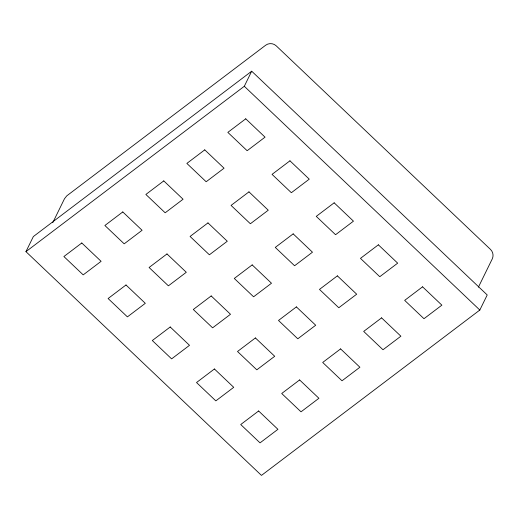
<?xml version="1.0" encoding="UTF-8"?>
<svg xmlns="http://www.w3.org/2000/svg" width="519" height="519" viewBox="0 0 519 519"><rect width="100%" height="100%" fill="white"/><g stroke="black" fill="none" stroke-linecap="round" stroke-linejoin="round"><path stroke-width="0.78" d="M25.95 251.65L33.339 236.567L251.696 71.2L487.211 294.961L479.822 310.044L261.466 475.41L25.95 251.65L244.306 86.284L251.696 71.2M52.782 222.632L64.499 198.719L66.782 195.845L265.657 45.231C268.738 42.85 273.468 43.122 276.244 45.86L490.449 249.373C493.031 251.728 493.79 255.763 492.259 258.897L478.414 287.156M244.306 86.284L479.822 310.044M81.794 242.983L63.895 256.535L83.202 274.875L101.101 261.323L81.794 242.983M122.782 211.94L104.883 225.493L124.19 243.833L142.089 230.28L122.782 211.94M163.77 180.897L145.871 194.456L165.172 212.796L183.071 199.238L163.77 180.897M204.752 149.861L186.859 163.414L206.16 181.754L224.059 168.201L204.752 149.861M245.74 118.819L227.841 132.377L247.148 150.718L265.047 137.159L245.74 118.819M126 284.983L108.101 298.535L127.408 316.875L145.307 303.323L126 284.983M166.988 253.94L149.089 267.493L168.396 285.833L186.295 272.28L166.988 253.94M207.976 222.898L190.077 236.456L209.384 254.797L227.283 241.238L207.976 222.898M248.964 191.861L231.065 205.414L250.372 223.754L268.265 210.201L248.964 191.861M289.952 160.819L272.053 174.371L291.354 192.718L309.253 179.159L289.952 160.819M170.213 326.983L152.314 340.535L171.614 358.876L189.513 345.323L170.213 326.983M211.194 295.94L193.302 309.493L212.602 327.833L230.501 314.28L211.194 295.94M252.182 264.898L234.283 278.456L253.59 296.797L271.489 283.238L252.182 264.898M293.17 233.861L275.271 247.414L294.578 265.754L312.477 252.202L293.17 233.861M334.158 202.819L316.259 216.371L335.566 234.718L353.458 221.159L334.158 202.819M214.418 368.977L196.519 382.535L215.826 400.876L233.725 387.323L214.418 368.977M255.406 337.94L237.507 351.493L256.808 369.833L274.707 356.281L255.406 337.94M296.388 306.898L278.495 320.457L297.796 338.797L315.695 325.238L296.388 306.898M337.376 275.861L319.477 289.414L338.784 307.754L356.683 294.202L337.376 275.861M378.364 244.819L360.465 258.371L379.772 276.711L397.671 263.159L378.364 244.819M258.624 410.977L240.725 424.536L260.032 442.876L277.931 429.323L258.624 410.977M299.612 379.94L281.713 393.493L301.02 411.833L318.919 398.281L299.612 379.94M340.6 348.898L322.701 362.457L342.008 380.797L359.901 367.238L340.6 348.898M381.588 317.862L363.689 331.414L382.99 349.754L400.889 336.202L381.588 317.862M422.57 286.819L404.671 300.371L423.978 318.711L441.877 305.159L422.57 286.819"/></g></svg>
